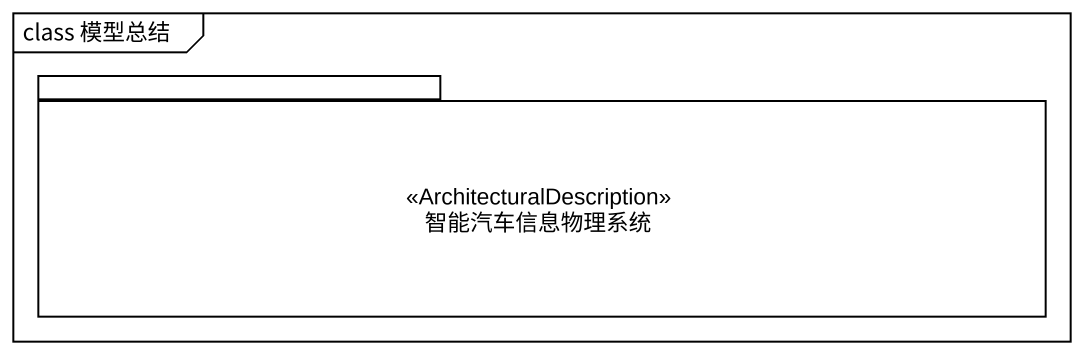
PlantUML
@startuml
mainframe class 模型总结
package 智能汽车信息物理系统 <<ArchitecturalDescription>> {
}
@enduml
